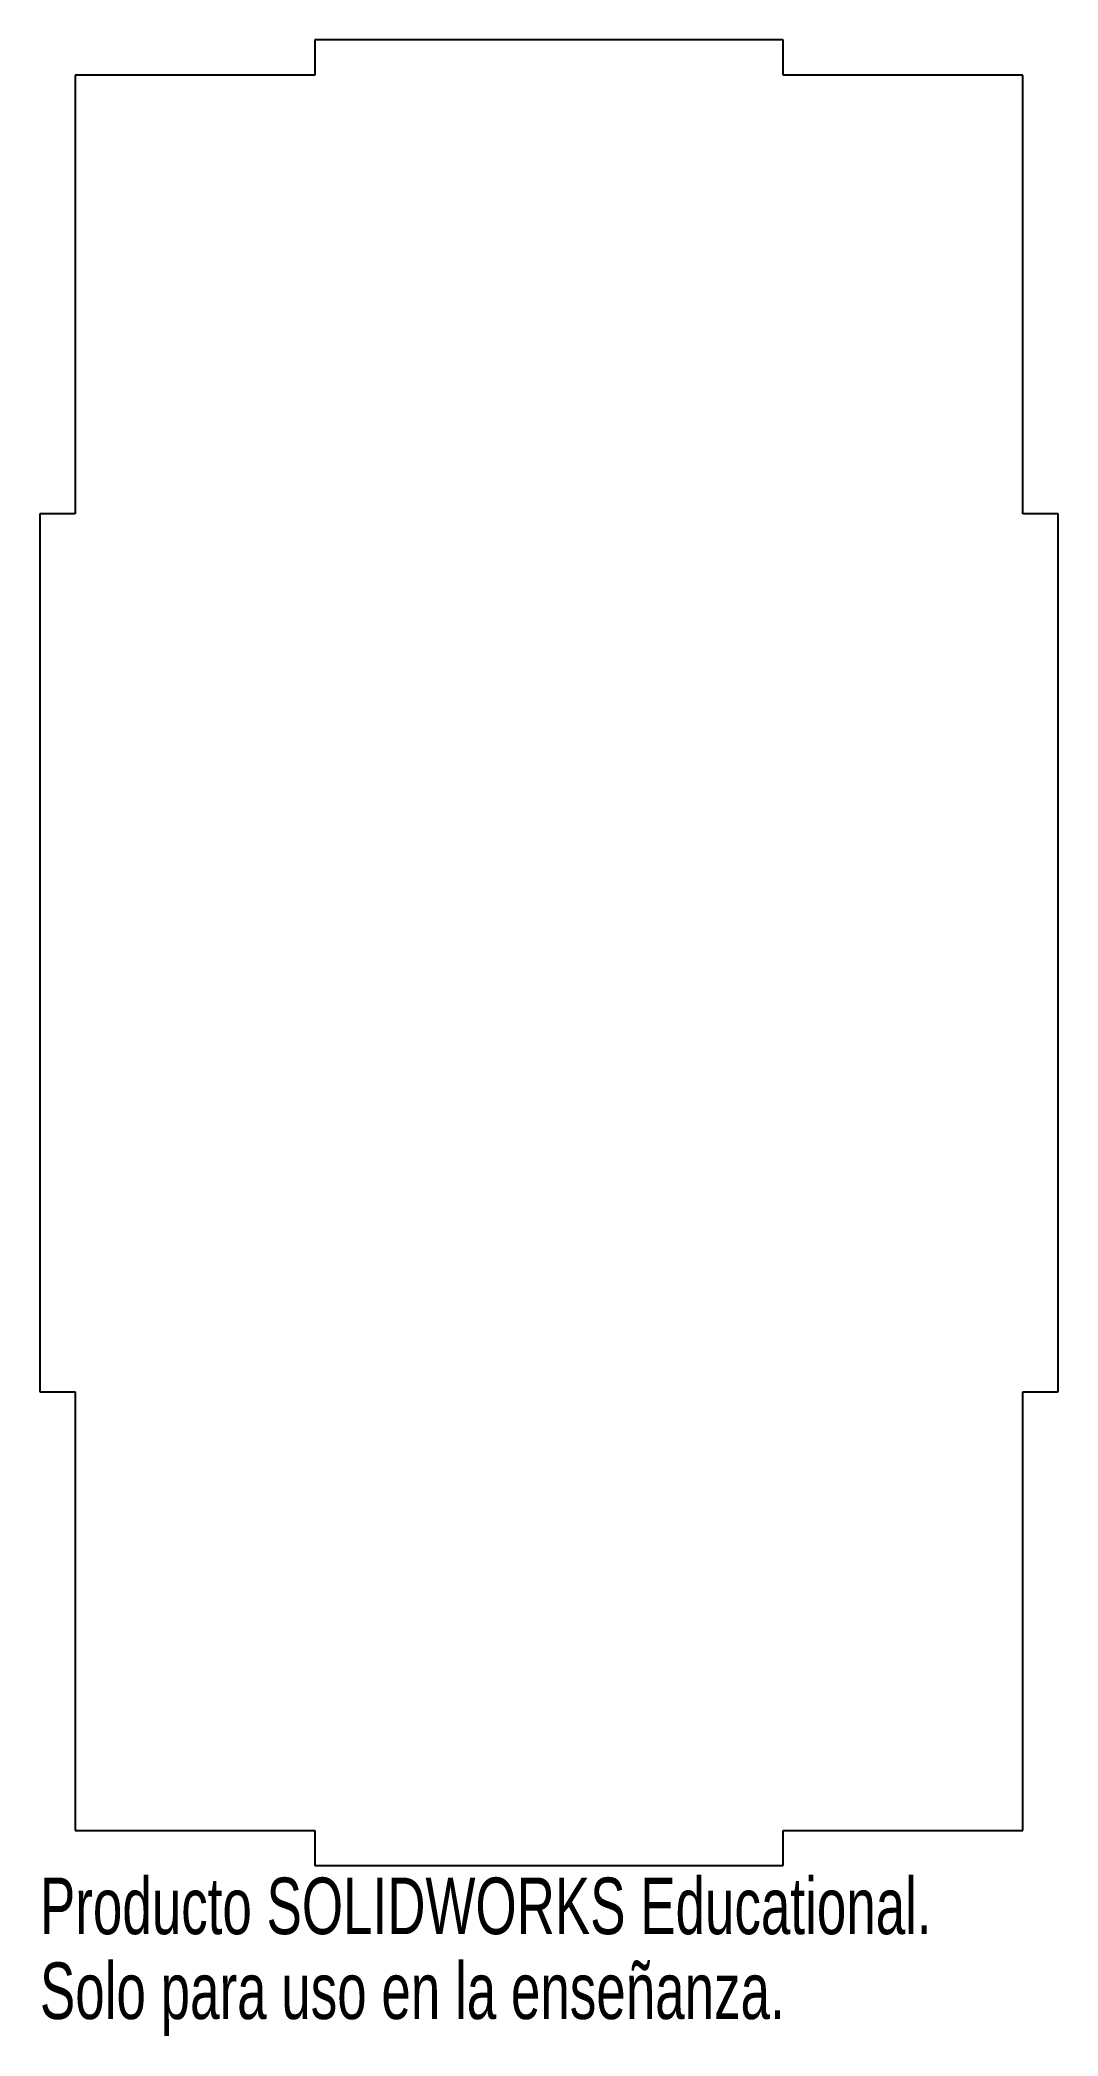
# Model space of a CAD drawing. Header units: millimetres. Extents: x -3 to 84, y -18 to 153.
import ezdxf

# ---------------------------------------------------------------- set-up
doc = ezdxf.new("R2010")
doc.units = ezdxf.units.MM
doc.styles.add('SLDTEXTSTYLE0', font='TXT', dxfattribs={"width": 0.7})

msp = doc.modelspace()

# ---------------------------------------------------------------- linework, layer by layer
at = {"color": 7, "linetype": 'Continuous', "lineweight": 25}
for p, q in [((60.5, 153), (20.5, 153)), ((20.5, 153), (20.5, 150)), ((60.5, 150), (60.5, 153)), ((20.5, 150), (0, 150)), ((0, 150), (0, 112.5)), ((81, 150), (60.5, 150)), ((81, 112.5), (81, 150)), ((0, 112.5), (-3, 112.5)), ((-3, 112.5), (-3, 37.5)), ((84, 112.5), (81, 112.5)), ((84, 37.5), (84, 112.5)), ((-3, 37.5), (0, 37.5)), ((0, 37.5), (0, 0)), ((81, 0), (81, 37.5)), ((81, 37.5), (84, 37.5)), ((0, 0), (20.5, 0)), ((20.5, 0), (20.5, -3)), ((60.5, -3), (60.5, 0)), ((60.5, 0), (81, 0)), ((20.5, -3), (60.5, -3))]:
    msp.add_line(p, q, dxfattribs=at)

# ---------------------------------------------------------------- texts
at = {"color": 7, "linetype": 'Continuous', "char_height": 4.8336, "attachment_point": 1, "style": 'SLDTEXTSTYLE0'}
for s, insert in [('Producto SOLIDWORKS Educational.', (-3, -4.02)), ('Solo para uso en la enseñanza.', (-3, -11.27))]:
    msp.add_mtext(s, dxfattribs=dict(at, insert=insert))

doc.saveas('drawing.dxf')
